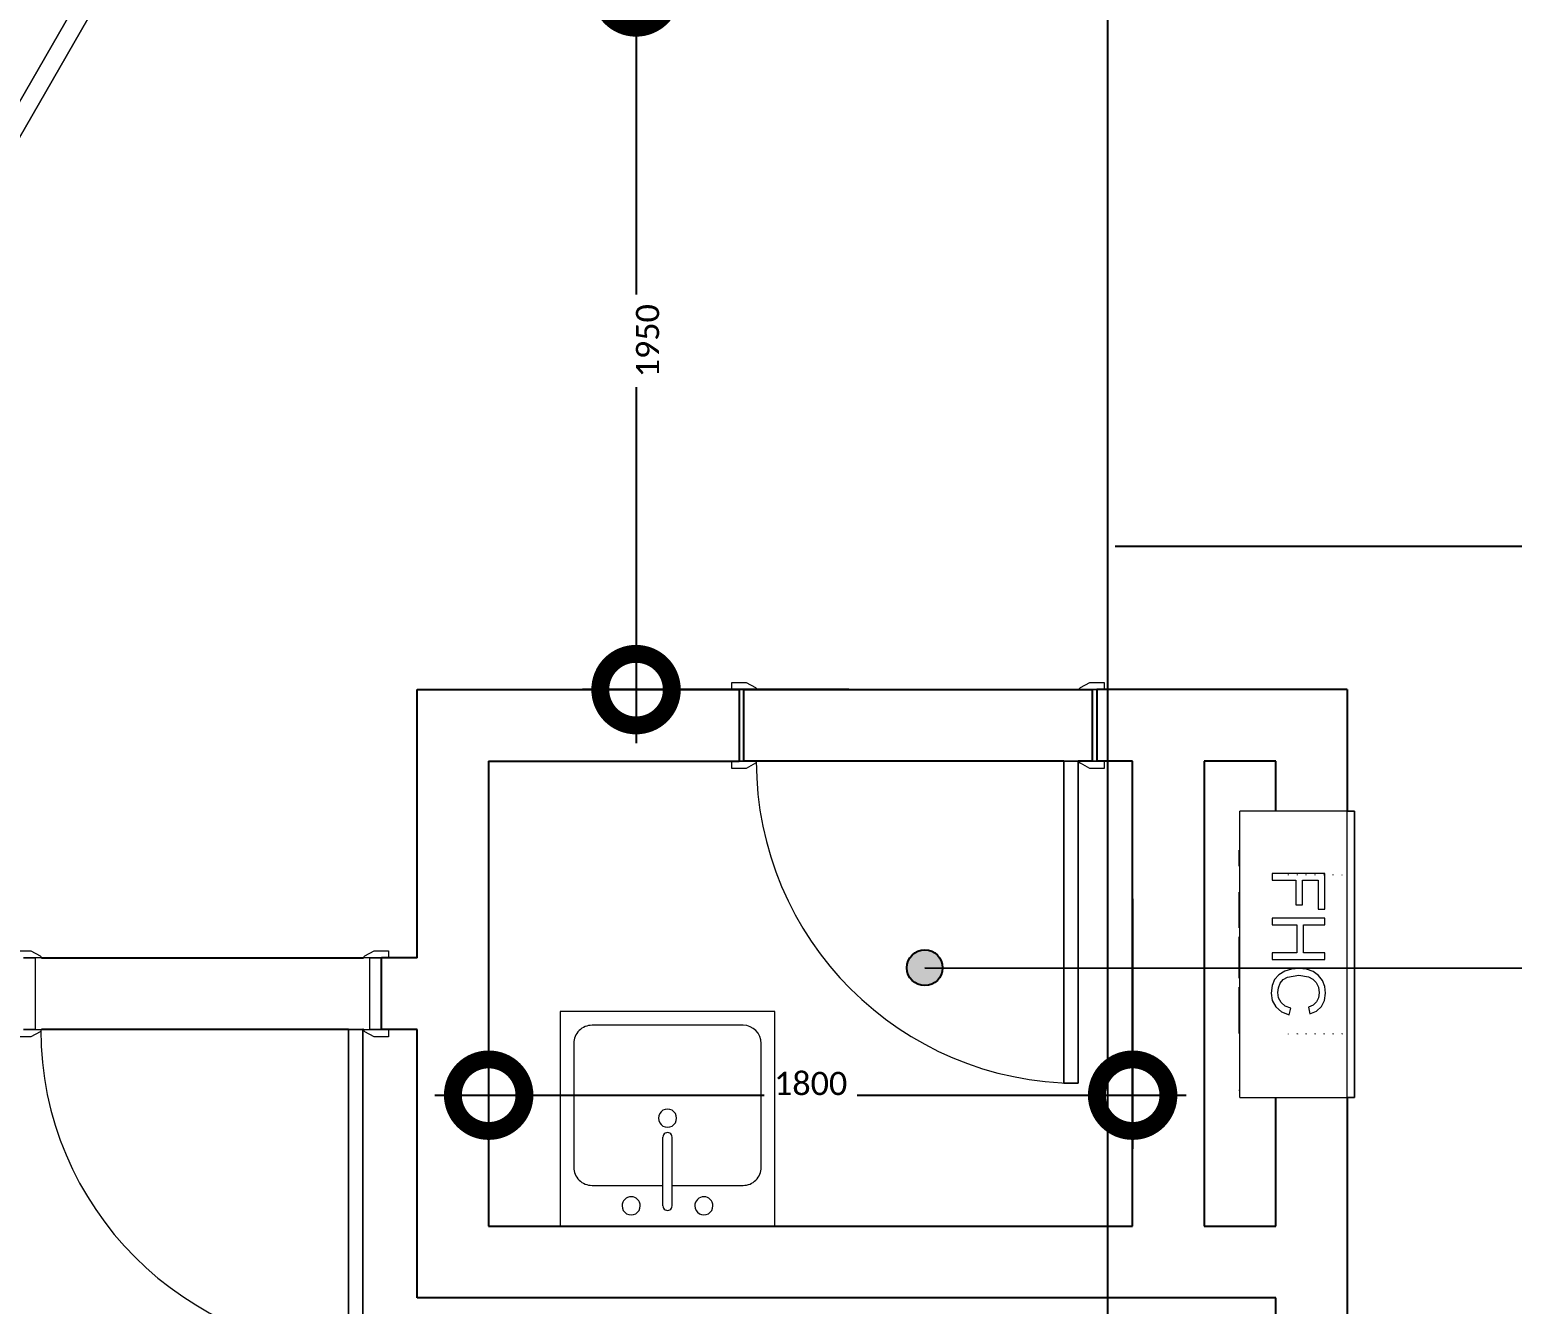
# Model space of a CAD drawing. Header units: metres. Extents: x 15.7 to 112.1, y 4.7 to 71.5.
# Drawn here: x 55.311 to 59.455, y 41.529 to 45.092 of the extents above; entities that cross this region are included whole.
import ezdxf

# ---------------------------------------------------------------- set-up
doc = ezdxf.new("R2010")
doc.units = ezdxf.units.M
doc.layers.get('0').update_dxf_attribs({"color": 3})
doc.layers.add('00', color=252, linetype='Continuous')
for name, color, linetype, lineweight in [('A-DIM', 7, 'Continuous', 5), ('A-DOOR', 5, 'Continuous', 5), ('A-FIXT', 1, 'Continuous', 9), ('M-EQPT', 1, 'Continuous', 9)]:
    doc.layers.add(name, color=color, linetype=linetype, lineweight=lineweight)
doc.styles.add('Calibri', font='calibri.ttf', dxfattribs={"height": 0.2126391096979332})
doc.dimstyles.new('ECG_Dimn-Detl-100', dxfattribs={"dimscale": 0.3048, "dimtxt": 0.25, "dimasz": 1.312335958005249, "dimexe": 0.4921259842519685, "dimexo": 0.0625, "dimgap": 0, "dimtad": 1, "dimdec": 0, "dimlfac": 1000, "dimzin": 0, "dimdsep": 46, "dimtxsty": 'Calibri', "dimblk1": 'DOTSMALL', "dimblk2": 'DOTSMALL', "dimsah": 1, "dimcen": 0.09, "dimdle": 0.4921259842519685, "dimazin": 0, "dimtfac": 1, "dimtdec": 4, "dimtix": 1, "dimtmove": 0, "dimatfit": 3, "dimfxl": 0.4921259842519685, "dimfxlon": 1, "dimtvp": 1, "dimtolj": 1, "dimtzin": 0, "dimarcsym": 2})

# ---------------------------------------------------------------- blocks, each defined once
blk = doc.blocks.new('ECG_Door_Single Leave-Cabient - 600x2100 _GCR_  mm-3090328-GROUND FLOOR PLAN')
at = {"layer": 'A-DOOR'}
for p, q in [((-0.3000000000000043, 0.12), (-0.2769999999998189, 0.12)), ((-0.2469999999998189, 0.1000000000000001), (-0.3000000000000037, 0.1000000000000001)), ((-0.2920000000003181, 0.1), (-0.2600000000003073, 0.1)), ((-0.2920000000003181, -0.100000000000962), (-0.2920000000003181, 0.1)), ((-0.2769999999998189, 0.12), (-0.2509999999998188, 0.106)), ((-0.2600000000003073, 0.1), (-0.2600000000003073, -0.100000000000962)), ((0.3000000000000007, 0.1000000000000001), (0.2470000000001632, 0.1000000000000001)), ((0.2510000000001633, 0.106), (0.2770000000001633, 0.12)), ((0.2599999999997083, 0.1), (0.2919999999997192, 0.1)), ((0.2599999999997083, -0.100000000000962), (0.2599999999997083, 0.1)), ((0.2770000000001633, 0.12), (0.3000000000000351, 0.12)), ((0.2919999999997192, 0.1), (0.2919999999997192, -0.100000000000962)), ((-0.8550000000000123, -0.0566987298117229), (-0.8800000000000121, -0.09999999999999754)), ((-0.2600000000003024, -0.09999999999999751), (-0.235000000000306, -0.05669872981077384)), ((-0.235000000000306, -0.05669872981077384), (0.2499742261190023, -0.3366987298107347)), ((0.2499742261190023, -0.3366987298107347), (-0.235000000000306, -0.05669872981077384)), ((-0.3169999999998186, -0.1200000000009629), (-0.3169999999998184, -0.100000000000965)), ((-0.2769999999998186, -0.1200000000009646), (-0.3169999999998186, -0.1200000000009629)), ((-0.3000000000000032, -0.1000000000009645), (-0.2600000000003071, -0.1000000000009633)), ((-0.2600000000003073, -0.100000000000962), (-0.2920000000003181, -0.100000000000962)), ((-0.2509999999998187, -0.1060000000009628), (-0.2769999999998186, -0.1200000000009646)), ((0.224974226119006, -0.3799999999999584), (-0.2600000000003024, -0.09999999999999751)), ((-0.2200000000005937, -0.1230940107674101), (0.2249742261190059, -0.3799999999999585)), ((0.2470000000001634, -0.1000000000009613), (0.3000000000000009, -0.100000000000961)), ((0.2770000000001637, -0.1200000000009611), (0.2510000000001634, -0.1060000000009612)), ((0.2919999999997192, -0.100000000000962), (0.2599999999997083, -0.100000000000962)), ((0.3170000000001635, -0.1200000000009608), (0.2770000000001637, -0.1200000000009611)), ((0.3170000000001635, -0.1000000000009609), (0.3170000000001635, -0.1200000000009608)), ((0.2499742261190023, -0.3366987298107347), (0.224974226119006, -0.3799999999999584)), ((0.2249742261190059, -0.3799999999999585), (0.2499742261190023, -0.3366987298107347))]:
    blk.add_line(p, q, dxfattribs=at)
for centre, radius, start, end in [((-0.2549999999998189, 0.099), 0.008062257748298534, 7.125016348902808, 60.25511870305766), ((0.2550000000001632, 0.099), 0.008062257748298537, 119.7448812969419, 172.8749836510976), ((-0.3000000000000076, -0.09999999999999083), 0.5949772584639148, 331.9263450633179, 3.81666561775622e-14), ((0.2550000000001634, -0.09900000000096118), 0.008062257748298557, 187.1250163489028, 240.2551187030575)]:
    blk.add_arc(centre, radius, start, end, dxfattribs=at)
blk = doc.blocks.new('ECG_ Door-Single Leaf-Gnrc - 1000x2200 mm-2105028-GROUND FLOOR PLAN')
at = {"layer": 'A-DOOR'}
for p, q in [((-0.5200000000000016, 0.12), (-0.4800000000000015, 0.12)), ((-0.5200000000000016, 0.1000000000000001), (-0.5200000000000016, 0.12)), ((-0.4500000000000016, 0.1000000000000001), (-0.4999999999999858, 0.1000000000000001)), ((-0.5000000000003211, 0.1), (-0.4680000000003104, 0.1)), ((-0.4800000000000015, 0.12), (-0.4540000000000016, 0.106)), ((-0.4680000000003104, 0.1), (-0.4680000000003104, -0.1000000000009699)), ((0.5000000000000031, 0.1000000000000001), (0.449999999999991, 0.1000000000000001)), ((0.4539999999999911, 0.106), (0.4799999999999908, 0.12)), ((0.4679999999996772, 0.1), (0.4999999999996882, 0.1)), ((0.4679999999996772, -0.1000000000009699), (0.4679999999996772, 0.1)), ((0.4799999999999908, 0.12), (0.5199999999999909, 0.12)), ((0.5199999999999909, 0.12), (0.5199999999999909, 0.1000000000000001)), ((-0.5200000000000015, -0.1200000000009713), (-0.5200000000000017, -0.1000000000009748)), ((-0.4800000000000013, -0.1200000000009744), (-0.5200000000000015, -0.1200000000009713)), ((-0.499999999999986, -0.1000000000009738), (-0.4500000000000015, -0.1000000000009713)), ((-0.4680000000003104, -0.1000000000009699), (-0.5000000000003211, -0.1000000000009699)), ((-0.4540000000000017, -0.1060000000009713), (-0.4800000000000013, -0.1200000000009744)), ((0.407999999999996, -0.1000000000009684), (0.447999999999996, -0.1000000000009684)), ((0.407999999999996, -1.000000000000968), (0.407999999999996, -0.1000000000009684)), ((0.4079999999999928, -0.1000000000009683), (0.4079999999999928, -1.000000000000968)), ((0.4479999999999928, -0.1000000000009683), (0.4079999999999928, -0.1000000000009683)), ((0.447999999999996, -0.1000000000009682), (0.447999999999996, -1.000000000000968)), ((0.4479999999999928, -1.000000000000968), (0.4479999999999928, -0.1000000000009682)), ((0.4499999999999915, -0.1000000000009685), (0.5000000000000037, -0.1000000000009682)), ((0.4799999999999915, -0.1200000000009682), (0.4539999999999915, -0.1060000000009683)), ((0.4999999999996882, -0.1000000000009699), (0.4679999999996772, -0.1000000000009699)), ((0.5199999999999916, -0.1200000000009679), (0.4799999999999915, -0.1200000000009682)), ((0.5199999999999915, -0.100000000000968), (0.5199999999999916, -0.1200000000009679)), ((0.447999999999996, -1.000000000000968), (0.407999999999996, -1.000000000000968)), ((0.4079999999999928, -1.000000000000968), (0.4479999999999928, -1.000000000000968))]:
    blk.add_line(p, q, dxfattribs=at)
for centre, radius, start, end in [((-0.4580000000000015, 0.099), 0.008062257748298529, 7.125016348902825, 60.25511870305812), ((0.4579999999999909, 0.099), 0.008062257748298515, 119.7448812969415, 172.8749836510976), ((-0.4580000000000015, -0.09900000000097124), 0.008062257748298515, 299.7448812969407, 352.8749836510972), ((0.4479999999999913, -0.1000000000009636), 0.9000000000000054, 180.0000000000001, 269.9999999999997), ((0.4579999999999915, -0.0990000000009683), 0.008062257748298577, 187.1250163489029, 240.2551187030579)]:
    blk.add_arc(centre, radius, start, end, dxfattribs=at)
blk = doc.blocks.new('ECG_Hose Reel Cabinet-New - ECG_Hose Reel Cabinet-New-V55-GROUND FLOOR PLAN')
at = {"layer": 'M-EQPT'}
for p, q in [((-0.309999999999998, 0.02000000000000033), (0.4900000000000031, 0.02000000000000033)), ((-0.309999999999998, 0), (-0.309999999999998, 0.02000000000000033)), ((-0.3099999999999981, 0.02000000000000033), (-0.3099999999999962, -0.3)), ((0.4900000000000031, 0.02000000000000033), (-0.309999999999998, 0.02000000000000033)), ((0.4900000000000031, 0), (-0.309999999999998, 0)), ((0.4900000000000031, 0.02000000000000033), (0.4900000000000031, 0)), ((0.4900000000000006, -0.3), (0.4900000000000031, 0.02000000000000033)), ((-0.1324998666773689, -0.03953894909284299), (-0.1329989336746581, -0.03950896908837351)), ((-0.1327694214679136, -0.01457265060839545), (-0.1322698871966173, -0.01455186166316857)), ((-0.1327694214679136, -0.03957265060839843), (-0.1322698871966173, -0.03955186166317155)), ((-0.1318224236787786, -0.01454894775958542), (-0.1312899787992276, -0.01454894775958542)), ((-0.1318224236787786, -0.03954894775957973), (-0.1312899787992276, -0.03954894775957973)), ((-0.1318224236787786, -0.03954894775957973), (-0.1312899787992276, -0.03954894775957973)), ((0.3118224236786943, -0.01454894775958542), (0.3112899787991347, -0.01454894775958542)), ((0.3118224236786943, -0.03954894775957973), (0.3112899787991347, -0.03954894775957973)), ((0.3118224236786943, -0.03954894775957973), (0.3112899787991347, -0.03954894775957973)), ((0.3127694214678293, -0.0395252449107697), (0.3122698871965331, -0.03954603385599657)), ((0.3124998666772933, -0.01455894642632215), (0.3129989336745739, -0.0145889264308003)), ((0.3124998666772933, -0.03955894642632513), (0.3129989336745739, -0.03958892643080329)), ((-0.03669812727797142, -0.06274612864668341), (-0.1359288965087418, -0.06274612864668341)), ((-0.1359288965087418, -0.06274612864668341), (-0.1359288965087418, -0.2104384363389912)), ((-0.1324998666773689, -0.06453894909284598), (-0.1329989336746581, -0.06450896908836783)), ((-0.1327694214679136, -0.06457265060839275), (-0.1322698871966173, -0.06455186166316587)), ((-0.1318224236787786, -0.06454894775958271), (-0.1312899787992276, -0.06454894775958271)), ((-0.1318224236787786, -0.06454894775958271), (-0.1312899787992276, -0.06454894775958271)), ((-0.1174673580472023, -0.1250538209543759), (-0.1174673580472023, -0.08120766710822261)), ((-0.1174673580472023, -0.08120766710822261), (-0.03669812727797142, -0.08120766710822261)), ((-0.03669812727797142, -0.08120766710822261), (-0.03669812727797142, -0.06274612864668341)), ((0.007148026568182465, -0.06274612864668433), (-0.01131351189335711, -0.06274612864668433)), ((-0.01131351189335711, -0.06274612864668433), (-0.01131351189335711, -0.2104384363389921)), ((0.007148026568182465, -0.1227461286466845), (0.007148026568182465, -0.06274612864668433)), ((0.1040711034912594, -0.06274612864668504), (0.08560956502972047, -0.06274612864668504)), ((0.08560956502972047, -0.06274612864668504), (0.08560956502972047, -0.1227461286466845)), ((0.1040711034912594, -0.2104384363389929), (0.1040711034912594, -0.06274612864668504)), ((0.1487871491643362, -0.0802746743197624), (0.13819970926049, -0.09534228249283927)), ((0.163061488106644, -0.06932665749283944), (0.1487871491643362, -0.0802746743197624)), ((0.1799905746451056, -0.06266049162745498), (0.163061488106644, -0.06932665749283944)), ((0.1689388919527977, -0.08679660941591644), (0.1819647332989516, -0.08087413345437804)), ((0.1985422573374133, -0.06043843633899357), (0.1799905746451056, -0.06266049162745498)), ((0.1819647332989516, -0.08087413345437804), (0.1978211034912593, -0.078899974800532)), ((0.1978211034912593, -0.078899974800532), (0.2115771131066439, -0.08068032335822442)), ((0.2187841443566441, -0.06331403730053217), (0.1985422573374133, -0.06043843633899357)), ((0.2115771131066439, -0.08068032335822442), (0.2227730265681824, -0.08602136903130142)), ((0.2355194207989517, -0.0719408401851477), (0.2187841443566441, -0.06331403730053217)), ((0.2482252501258747, -0.08578699403130163), (0.2355194207989517, -0.0719408401851477)), ((0.3118224236786943, -0.06454894775958271), (0.3112899787991347, -0.06454894775958271)), ((0.3118224236786943, -0.06454894775958271), (0.3112899787991347, -0.06454894775958271)), ((0.3127694214678293, -0.06452524491077267), (0.3122698871965331, -0.06454603385599955)), ((0.3124998666772933, -0.06455894642631946), (0.3129989336745739, -0.06458892643080626)), ((-0.1324998666773689, -0.0895389490928403), (-0.1329989336746581, -0.0895089690883708)), ((-0.1324998666773689, -0.1145389490928433), (-0.1329989336746581, -0.1145089690883651)), ((-0.1327694214679136, -0.08957265060839573), (-0.1322698871966173, -0.08955186166316885)), ((-0.1327694214679136, -0.11457265060839), (-0.1322698871966173, -0.1145518616631718)), ((-0.1318224236787786, -0.08954894775958569), (-0.1312899787992276, -0.08954894775958569)), ((-0.1318224236787786, -0.08954894775958569), (-0.1312899787992276, -0.08954894775958569)), ((-0.1318224236787786, -0.11454894775958), (-0.1312899787992276, -0.11454894775958)), ((-0.1318224236787786, -0.11454894775958), (-0.1312899787992276, -0.11454894775958)), ((0.08560956502972047, -0.1227461286466845), (0.007148026568182462, -0.1227461286466845)), ((0.1316417164720282, -0.1139390373005315), (0.1294557188758743, -0.1354744940313008)), ((0.13819970926049, -0.09534228249283927), (0.1316417164720282, -0.1139390373005315)), ((0.1479172573374127, -0.1354384363389932), (0.1526227861835668, -0.1079985324928394)), ((0.1526227861835668, -0.1079985324928394), (0.1590545770489515, -0.09604540749283945)), ((0.1590545770489515, -0.09604540749283945), (0.1689388919527977, -0.08679660941591644)), ((0.2227730265681824, -0.08602136903130142), (0.2315170169527977, -0.09525664547360918)), ((0.2315170169527977, -0.09525664547360918), (0.237917257337413, -0.1087196863389939)), ((0.237917257337413, -0.1087196863389939), (0.2563787957989515, -0.1043206478774555)), ((0.2563787957989515, -0.1043206478774555), (0.2482252501258747, -0.08578699403130163)), ((0.3118224236786943, -0.08954894775958569), (0.3112899787991347, -0.08954894775958569)), ((0.3118224236786943, -0.11454894775958), (0.3112899787991347, -0.11454894775958)), ((0.3118224236786943, -0.08954894775958569), (0.3116437688650615, -0.08954894775958569)), ((0.3118224236786943, -0.11454894775958), (0.3116437688650615, -0.11454894775958)), ((0.3127694214678293, -0.089525244910767), (0.3122698871965331, -0.08954603385599387)), ((0.3127694214678293, -0.11452524491077), (0.3122698871965331, -0.1145460338559968)), ((0.3124998666772933, -0.08955894642632244), (0.3129989336745739, -0.08958892643080058)), ((0.3124998666772933, -0.1145589464263254), (0.3129989336745739, -0.1145889264308036)), ((-0.1324998666773689, -0.1395389490928463), (-0.1329989336746581, -0.1395089690883681)), ((-0.1324998666773689, -0.1645389490928406), (-0.1329989336746581, -0.1645089690883711)), ((-0.1327694214679136, -0.139572650608393), (-0.1322698871966173, -0.1395518616631662)), ((-0.1318224236787786, -0.139548947759583), (-0.1312899787992276, -0.139548947759583)), ((-0.1318224236787786, -0.139548947759583), (-0.1312899787992276, -0.139548947759583)), ((-0.1318224236787786, -0.1645489477595773), (-0.1312899787992276, -0.1645489477595773)), ((-0.04823658881643342, -0.1250538209543759), (-0.1174673580472023, -0.1250538209543759)), ((-0.1174673580472028, -0.2104384363389913), (-0.1174673580472028, -0.1435153594159148)), ((-0.1174673580472028, -0.1435153594159148), (-0.04823658881643342, -0.1435153594159148)), ((-0.04823658881643342, -0.1435153594159148), (-0.04823658881643342, -0.1250538209543759)), ((0.007148026568181889, -0.2104384363389922), (0.007148026568181889, -0.1412076671082235)), ((0.007148026568181889, -0.1412076671082235), (0.08560956502971984, -0.1412076671082235)), ((0.08560956502971984, -0.1412076671082235), (0.08560956502971984, -0.2104384363389929)), ((0.1294557188758743, -0.1354744940313008), (0.1313893126258741, -0.1558921623005315)), ((0.1313893126258741, -0.1558921623005315), (0.137190093875874, -0.1749576671082239)), ((0.153488170798951, -0.1672413209543779), (0.1479172573374127, -0.1354384363389932)), ((0.2402249496451049, -0.1579384363389939), (0.2342528943566432, -0.1737497344159169)), ((0.2586864881066433, -0.1626980517236094), (0.2402249496451049, -0.1579384363389939)), ((0.2501678582989509, -0.1842109723966863), (0.2586864881066433, -0.1626980517236094)), ((0.3118224236786943, -0.139548947759583), (0.3112899787991347, -0.139548947759583)), ((0.3118224236786943, -0.139548947759583), (0.3116437688650615, -0.139548947759583)), ((0.3118224236786943, -0.164548947759586), (0.3116437688650615, -0.164548947759586)), ((0.3127694214678293, -0.1395252449107816), (0.3122698871965331, -0.1395460338559998)), ((0.3127694214678293, -0.1645252449107759), (0.3122698871965331, -0.1645460338559941)), ((0.3124998666772933, -0.1395589464263197), (0.3129989336745739, -0.1395889264308065)), ((0.137190093875874, -0.1749576671082239), (0.1466912957989508, -0.1911746142236086)), ((0.1466912957989508, -0.1911746142236086), (0.1597261515681815, -0.2030466094159164)), ((0.1606095650297201, -0.1791178233582241), (0.153488170798951, -0.1672413209543779)), ((0.1597261515681815, -0.2030466094159164), (0.1767318607027968, -0.2103212488389934)), ((0.1708319207989508, -0.1875598305697626), (0.1606095650297201, -0.1791178233582241)), ((0.1830870289720277, -0.1926034002813012), (0.1708319207989508, -0.1875598305697626)), ((0.1963066804143354, -0.1942845901851474), (0.1830870289720277, -0.1926034002813012)), ((0.2117168366643354, -0.1919949267236091), (0.1963066804143354, -0.1942845901851474)), ((0.2245578823374124, -0.1851259363389938), (0.2117168366643354, -0.1919949267236091)), ((0.2192393727220276, -0.2095415012428399), (0.2367994688758739, -0.1999276190313016)), ((0.2342528943566432, -0.1737497344159169), (0.2245578823374124, -0.1851259363389938)), ((0.2367994688758739, -0.1999276190313016), (0.2501678582989509, -0.1842109723966863)), ((-0.1359288965087418, -0.2104384363389912), (-0.1174673580472028, -0.2104384363389913)), ((-0.01131351189335711, -0.2104384363389921), (0.007148026568181889, -0.2104384363389922)), ((0.08560956502971984, -0.2104384363389929), (0.1040711034912594, -0.2104384363389929)), ((0.1767318607027968, -0.2103212488389934), (0.1981456227220276, -0.2127461286466859)), ((0.1981456227220276, -0.2127461286466859), (0.2192393727220276, -0.2095415012428399)), ((0.4900000000000006, -0.3), (-0.3099999999999962, -0.3)), ((-0.2015702980462229, -0.2999999999999405), (-0.2015702980462229, -0.3019999999999313)), ((-0.1980458988007717, -0.302), (-0.2015702980461796, -0.302)), ((-0.1902469672159737, -0.302), (-0.1980458988007717, -0.302)), ((-0.1980458988007722, -0.302), (-0.1925451295437509, -0.302)), ((-0.1915702980461793, -0.302), (-0.1915702980461793, -0.3)), ((-0.190246967215973, -0.302), (-0.1915702980461793, -0.302)), ((-0.1678936288763851, -0.302), (-0.1902469672159734, -0.302)), ((-0.1665702980461793, -0.302), (-0.1678936288763856, -0.302)), ((-0.1600946972915868, -0.302), (-0.1678936288763853, -0.302)), ((-0.1665702980461793, -0.3), (-0.1665702980461793, -0.302)), ((-0.165595466548608, -0.302), (-0.1600946972915863, -0.302)), ((-0.156570298046179, -0.302), (-0.1600946972915861, -0.302)), ((-0.1565702980462244, -0.3019999999999313), (-0.1565702980462244, -0.2999999999999405)), ((-0.0838461538461517, -0.2999999999999998), (-0.0838461538461517, -0.3019999999999998)), ((0.01538461538461773, -0.3019999999999999), (-0.0838461538461517, -0.3019999999999998)), ((0.01538461538461773, -0.2999999999999999), (0.01538461538461773, -0.3019999999999999)), ((0.04076923076923296, -0.3), (0.04076923076923296, -0.302)), ((0.05923076923077162, -0.302), (0.04076923076923296, -0.302)), ((0.05923076923077162, -0.3), (0.05923076923077162, -0.302)), ((0.13769230769231, -0.3020000000000001), (0.05923076923077162, -0.302)), ((0.13769230769231, -0.3000000000000001), (0.13769230769231, -0.3020000000000001)), ((0.1561538461538486, -0.3020000000000002), (0.13769230769231, -0.3020000000000001)), ((0.1561538461538486, -0.3000000000000002), (0.1561538461538486, -0.3020000000000002)), ((0.1815384615384638, -0.3000000000000002), (0.1815384615384638, -0.3020000000000002)), ((0.1837244591346177, -0.3020000000000002), (0.1815384615384638, -0.3020000000000002)), ((0.1834720552884639, -0.3000000000000002), (0.1834720552884639, -0.3020000000000002)), ((0.1837244591346177, -0.3000000000000002), (0.1837244591346177, -0.3020000000000002)), ((0.1902824519230793, -0.3020000000000002), (0.1837244591346177, -0.3020000000000002)), ((0.1902824519230793, -0.3000000000000002), (0.1902824519230793, -0.3020000000000002)), ((0.2008698918269255, -0.3020000000000002), (0.1902824519230793, -0.3020000000000002)), ((0.2008698918269255, -0.3000000000000002), (0.2008698918269255, -0.3020000000000002)), ((0.2151442307692332, -0.3020000000000003), (0.2008698918269255, -0.3020000000000002)), ((0.2151442307692332, -0.3000000000000003), (0.2151442307692332, -0.3020000000000003)), ((0.2320733173076947, -0.3020000000000003), (0.2151442307692332, -0.3020000000000003)), ((0.2320733173076947, -0.3000000000000003), (0.2320733173076947, -0.3020000000000003)), ((0.2506250000000024, -0.3020000000000003), (0.2320733173076947, -0.3020000000000003)), ((0.2506250000000024, -0.3000000000000003), (0.2506250000000024, -0.3020000000000003)), ((0.2708668870192332, -0.3020000000000003), (0.2506250000000024, -0.3020000000000003)), ((0.2708668870192332, -0.3000000000000003), (0.2708668870192332, -0.3020000000000003)), ((0.2876021634615409, -0.3020000000000003), (0.2708668870192332, -0.3020000000000003)), ((0.2876021634615409, -0.3000000000000004), (0.2876021634615409, -0.3020000000000003)), ((0.3003079927884639, -0.3020000000000004), (0.2876021634615409, -0.3020000000000003)), ((0.3003079927884639, -0.3000000000000004), (0.3003079927884639, -0.3020000000000004)), ((0.3084615384615408, -0.3020000000000004), (0.3003079927884639, -0.3020000000000004)), ((0.3084615384615408, -0.3000000000000004), (0.3084615384615408, -0.3020000000000004)), ((0.3107692307692331, -0.3020000000000004), (0.3084615384615366, -0.3020000000000004)), ((0.3107692307692331, -0.3000000000000004), (0.3107692307692331, -0.3020000000000004))]:
    blk.add_line(p, q, dxfattribs=at)
at = {"layer": 'M-EQPT', "flags": 128}
for points in [[(-0.1315790374051568, -0.01454894775958542), (-0.1319482490723154, -0.01454894775958542), (-0.1320000000000393, -0.01454894775958542)], [(-0.1315790374051568, -0.03954894775957973), (-0.1319482490723154, -0.03954894775957973), (-0.1320000000000393, -0.03954894775957973)], [(-0.1315790374051568, -0.03954894775957973), (-0.1319482490723154, -0.03954894775957973), (-0.1320000000000393, -0.03954894775957973)], [(0.3115790374050812, -0.01454894775958542), (0.3119482490722312, -0.01454894775958542), (0.3119999999999551, -0.01454894775958542)], [(0.3115790374050812, -0.03954894775957973), (0.3119482490722312, -0.03954894775957973), (0.3119999999999551, -0.03954894775957973)], [(0.3115790374050812, -0.03954894775957973), (0.3119482490722312, -0.03954894775957973), (0.3119999999999551, -0.03954894775957973)], [(-0.1315790374051568, -0.06454894775958271), (-0.1319482490723154, -0.06454894775958271), (-0.1320000000000393, -0.06454894775958271)], [(-0.1315790374051568, -0.06454894775958271), (-0.1319482490723154, -0.06454894775958271), (-0.1320000000000393, -0.06454894775958271)], [(0.3115790374050812, -0.06454894775958271), (0.3119482490722312, -0.06454894775958271), (0.3119999999999551, -0.06454894775958271)], [(0.3115790374050812, -0.06454894775958271), (0.3119482490722312, -0.06454894775958271), (0.3119999999999551, -0.06454894775958271)], [(-0.1315790374051568, -0.08954894775958569), (-0.1319482490723154, -0.08954894775958569), (-0.1320000000000393, -0.08954894775958569)], [(-0.1315790374051568, -0.08954894775958569), (-0.1319482490723154, -0.08954894775958569), (-0.1320000000000393, -0.08954894775958569)], [(-0.1315790374051568, -0.11454894775958), (-0.1319482490723154, -0.11454894775958), (-0.1320000000000393, -0.11454894775958)], [(-0.1315790374051568, -0.11454894775958), (-0.1319482490723154, -0.11454894775958), (-0.1320000000000393, -0.11454894775958)], [(0.3115790374050812, -0.08954894775958569), (0.3119482490722312, -0.08954894775958569), (0.3119999999999551, -0.08954894775958569)], [(0.3115790374050812, -0.08954894775958569), (0.3119482490722312, -0.08954894775958569), (0.3119999999999551, -0.08954894775958569)], [(0.3115790374050812, -0.11454894775958), (0.3119482490722312, -0.11454894775958), (0.3119999999999551, -0.11454894775958)], [(0.3115790374050812, -0.11454894775958), (0.3119482490722312, -0.11454894775958), (0.3119999999999551, -0.11454894775958)], [(-0.1315790374051568, -0.139548947759583), (-0.1319482490723154, -0.139548947759583), (-0.1320000000000393, -0.139548947759583)], [(-0.1315790374051568, -0.139548947759583), (-0.1319482490723154, -0.139548947759583), (-0.1320000000000393, -0.139548947759583)], [(-0.1315790374051568, -0.1645489477595773), (-0.1319482490723154, -0.1645489477595773), (-0.1320000000000393, -0.1645489477595773)], [(0.3115790374050812, -0.139548947759583), (0.3119482490722312, -0.139548947759583), (0.3119999999999551, -0.139548947759583)], [(0.3115790374050812, -0.139548947759583), (0.3119482490722312, -0.139548947759583), (0.3119999999999551, -0.139548947759583)], [(0.3115790374050812, -0.164548947759586), (0.3119482490722312, -0.164548947759586), (0.3119999999999551, -0.164548947759586)], [(0.3120300042567239, -0.1420378130395452), (0.3119622675627348, -0.1420378130395452), (0.3119590621753774, -0.1420378130395452)]]:
    blk.add_lwpolyline(points, dxfattribs=at)
at = {"layer": 'M-EQPT'}
for centre, radius, start, end in [((0.4700000000000087, -0.2999999999999997), 0.002499999999999947, 180, 0), ((0.4700000000000039, -0.2999999999999997), 0.002499999999999971, 225.0000000000001, 315.0000000000001)]:
    blk.add_arc(centre, radius, start, end, dxfattribs=at)
blk = doc.blocks.new('ECG_ Door-Single Leaf-Gnrc - 1000x2200 mm-3166970-GROUND FLOOR PLAN')
at = {"layer": 'A-DOOR'}
for p, q in [((-0.5200000000000016, 0.12), (-0.4800000000000015, 0.12)), ((-0.5200000000000016, 0.1000000000000001), (-0.5200000000000016, 0.12)), ((-0.4873000000000476, 0.1000000000000001), (-0.5000000000000028, 0.1000000000000001)), ((-0.5000000000003211, 0.1), (-0.487300000000045, 0.1)), ((-0.4800000000000015, 0.12), (-0.4540000000000016, 0.106)), ((0.4539999999999911, 0.106), (0.4799999999999908, 0.12)), ((0.4799999999999908, 0.12), (0.5199999999999909, 0.12)), ((0.4999999999999776, 0.1000000000000001), (0.4872999999999562, 0.1000000000000001)), ((0.4872999999999541, 0.1), (0.4999999999996882, 0.1)), ((0.5199999999999909, 0.12), (0.5199999999999909, 0.1000000000000001)), ((-0.5200000000000015, -0.1200000000009713), (-0.5200000000000017, -0.1000000000009748)), ((-0.4800000000000013, -0.1200000000009744), (-0.5200000000000015, -0.1200000000009713)), ((-0.5000000000000029, -0.1000000000009738), (-0.4873000000000476, -0.1000000000009732)), ((-0.487300000000045, -0.1000000000009699), (-0.5000000000003211, -0.1000000000009699)), ((-0.4540000000000017, -0.1060000000009713), (-0.4800000000000013, -0.1200000000009744)), ((0.407999999999996, -0.1000000000009684), (0.447999999999996, -0.1000000000009684)), ((0.407999999999996, -1.000000000000968), (0.407999999999996, -0.1000000000009684)), ((0.4079999999999928, -0.1000000000009683), (0.4079999999999928, -1.000000000000968)), ((0.4479999999999928, -0.1000000000009683), (0.4079999999999928, -0.1000000000009683)), ((0.447999999999996, -0.1000000000009682), (0.447999999999996, -1.000000000000968)), ((0.4479999999999928, -1.000000000000968), (0.4479999999999928, -0.1000000000009682)), ((0.4799999999999915, -0.1200000000009682), (0.4539999999999915, -0.1060000000009683)), ((0.5199999999999916, -0.1200000000009679), (0.4799999999999915, -0.1200000000009682)), ((0.4872999999999568, -0.1000000000009682), (0.4999999999999782, -0.1000000000009682)), ((0.4999999999996882, -0.1000000000009699), (0.4872999999999541, -0.1000000000009699)), ((0.5199999999999915, -0.100000000000968), (0.5199999999999916, -0.1200000000009679)), ((0.447999999999996, -1.000000000000968), (0.407999999999996, -1.000000000000968)), ((0.4079999999999928, -1.000000000000968), (0.4479999999999928, -1.000000000000968))]:
    blk.add_line(p, q, dxfattribs=at)
for centre, radius, start, end in [((-0.4580000000000015, 0.099), 0.008062257748298529, 7.125016348902825, 60.25511870305812), ((0.4579999999999909, 0.099), 0.008062257748298515, 119.7448812969415, 172.8749836510976), ((-0.4580000000000015, -0.09900000000097124), 0.008062257748298515, 299.7448812969407, 352.8749836510972), ((0.4479999999999913, -0.1000000000009636), 0.9000000000000054, 180.0000000000001, 269.9999999999997), ((0.4579999999999915, -0.0990000000009683), 0.008062257748298577, 187.1250163489029, 240.2551187030579)]:
    blk.add_arc(centre, radius, start, end, dxfattribs=at)
blk = doc.blocks.new('ECG_Sink _Kitchen_03 - 18_ x 18_-3213789-GROUND FLOOR PLAN')
at = {"layer": 'A-FIXT'}
for p, q in [((-0.2843107594349355, 0.3023454011136382), (-0.2843107594349355, -0.2976545988863615)), ((0.3156892405650643, -0.2976545988863616), (0.3156892405650643, 0.3023454011136382)), ((0.002989240565073089, 0.2451954011136377), (0.002989240565073089, 0.05314540111363695)), ((0.02838924056505012, 0.2451954011136376), (0.02838924056505012, 0.05314540111363695)), ((0.002989240565073089, 0.1880454011136342), (-0.195410759434939, 0.1880454011136342)), ((0.2267892405650675, 0.1880454011136381), (0.02838924056505011, 0.1880454011136381)), ((-0.2462107594349331, 0.1372454011136397), (-0.2462107594349331, -0.2087545988863617)), ((0.2775892405650754, -0.2087545988863603), (0.2775892405650754, 0.13724540111363)), ((-0.1954107594349344, -0.2595545988863605), (0.2267892405650751, -0.2595545988863605)), ((-0.2843107594349355, -0.2976545988863616), (0.3156892405650643, -0.2976545988863616))]:
    blk.add_line(p, q, dxfattribs=at)
for centre, radius, start, end in [((-0.0859107594349391, 0.245195401113636), 0.02540000000000179, 359.9999999999996, 179.9999999999999), ((0.01568924056506161, 0.2451954011136376), 0.0127, 359.9999999999996, 179.9999999999997), ((0.1172892405650639, 0.2451954011136358), 0.02540000000000162, 359.9999999999996, 179.9999999999998), ((-0.0859107594349391, 0.2451954011136362), 0.02540000000000179, 180.0000000000001, 0), ((0.1172892405650639, 0.245195401113636), 0.02540000000000161, 180.0000000000001, 359.9999999999996), ((-0.1954107594349388, 0.1372454011136398), 0.05079999999999428, 89.99999999999994, 180.0000000000001), ((0.2267892405650673, 0.13724540111363), 0.0508000000000083, 359.9999999999996, 90.00000000000006), ((0.01568924056506418, 0.05314540111363694), 0.01269999999999997, 180, 1.017777498068325e-13), ((0.01568924056506425, 0), 0.02539999999999977, 359.9999999999996, 179.9999999999997), ((0.01568924056506425, 0), 0.02539999999999977, 180.0000000000001, 3.053332494204976e-13), ((-0.1954107594349344, -0.2087545988863617), 0.05079999999999972, 180, 269.9999999999996), ((0.2267892405650752, -0.2087545988863602), 0.05079999999999815, 269.9999999999996, 4.452776554048924e-14)]:
    blk.add_arc(centre, radius, start, end, dxfattribs=at)
blk = doc.blocks.new('_DotSmall')
at = {"color": 0, "linetype": 'ByBlock', "const_width": 0.5}
blk.add_lwpolyline([(-0.0625, 0, 1), (0.0625, 0, 1)], format="xyb", close=True, dxfattribs=at)

msp = doc.modelspace()

# ---------------------------------------------------------------- hatches: boundary and pattern name
at = {"layer": '00'}
h = msp.add_hatch(color=256, dxfattribs=at)
edge = h.paths.add_edge_path(flags=0)
edge.add_arc((57.8129058631639, 42.46999748017769), 0.05000000000000212, 0, 360)

# ---------------------------------------------------------------- linework, layer by layer
for points in [[(58.32481983898145, 44.17042332904384), (58.32481983898145, 47.33795658438788), (58.35800156107791, 47.33850700716858)], [(58.32481983898142, 41.20045697600065), (58.32481983898145, 44.17042332904384)], [(60.81132663440388, 43.64732717912513), (58.34501383560175, 43.64732717912516)]]:
    msp.add_lwpolyline(points)
for p, q in [((56.39393060839773, 42.49732717912514), (56.39393060839773, 43.24732717912514)), ((56.39393060839773, 43.24732717912514), (57.29393060839774, 43.24732717912514)), ((57.29393060839774, 43.24732717912514), (57.29393060839774, 43.04732717912514)), ((57.30663060839773, 43.24732717912514), (58.28123060839773, 43.24732717912513)), ((57.30663060839773, 43.24732717912514), (57.30663060839773, 43.04732717912514)), ((58.28123060839773, 43.24732717912513), (58.28123060839773, 43.04732717912513)), ((58.99393060839772, 43.24732717912513), (58.29393060839774, 43.24732717912513)), ((58.29393060839774, 43.24732717912513), (58.29393060839774, 43.04732717912513)), ((58.99393060839772, 43.24732717912513), (58.99393060839772, 42.90732717912513)), ((56.59393060839773, 43.04732717912514), (56.59393060839773, 41.74732717912514)), ((56.59393060839773, 43.04732717912514), (57.29393060839774, 43.04732717912514)), ((58.20193060839775, 43.04732717912513), (57.30663060839773, 43.04732717912514)), ((58.28123060839773, 43.04732717912513), (58.24193060839774, 43.04732717912513)), ((58.39393060839773, 43.04732717912513), (58.29393060839774, 43.04732717912513)), ((58.39393060839773, 41.74732717912513), (58.39393060839773, 43.04732717912513)), ((58.79393060839772, 43.04732717912513), (58.59393060839773, 43.04732717912513)), ((58.59393060839773, 43.04732717912513), (58.59393060839773, 41.74732717912513)), ((58.79393060839772, 42.90732717912513), (58.79393060839772, 43.04732717912513)), ((55.34393060839776, 42.49732717912515), (56.24393060839775, 42.49732717912514)), ((55.34393060839776, 42.49732717912515), (56.24393060839775, 42.49732717912515)), ((56.39393060839773, 42.49732717912514), (56.29393060839776, 42.49732717912514)), ((56.29393060839776, 42.29732717912514), (56.29393060839776, 42.49732717912514)), ((57.8129058631639, 42.46999748017769), (59.80412209841453, 42.46833032347776)), ((56.20193060839776, 42.29732717912514), (55.34393060839776, 42.29732717912515)), ((56.20193060839776, 42.29732717912514), (55.34393060839776, 42.29732717912514)), ((56.24393060839775, 42.29732717912514), (56.24193060839776, 42.29732717912514)), ((56.24393060839775, 42.29732717912514), (56.24193060839776, 42.29732717912514)), ((56.39393060839773, 42.29732717912514), (56.29393060839776, 42.29732717912514)), ((56.39393060839774, 41.54732717912514), (56.39393060839773, 42.29732717912514)), ((58.79393060839772, 41.74732717912513), (58.79393060839772, 42.10732717912514)), ((58.99393060839772, 42.10732717912514), (58.99393060839771, 38.34732717912513)), ((56.59393060839773, 41.74732717912514), (58.39393060839773, 41.74732717912513)), ((58.59393060839773, 41.74732717912513), (58.79393060839772, 41.74732717912513)), ((58.79393060839772, 41.54732717912513), (56.39393060839774, 41.54732717912514)), ((58.79393060839772, 38.54732717912513), (58.79393060839772, 41.54732717912513))]:
    msp.add_line(p, q, dxfattribs=at)
msp.add_circle((57.8129058631639, 42.46999748017769), 0.05000000000000212, dxfattribs=at)

# ---------------------------------------------------------------- block references
for name, p, rotation in [('ECG_Door_Single Leave-Cabient - 600x2100 _GCR_  mm-3090328-GROUND FLOOR PLAN', (55.09393060839774, 44.89732717912516), 89.99999999999982), ('ECG_Hose Reel Cabinet-New - ECG_Hose Reel Cabinet-New-V55-GROUND FLOOR PLAN', (58.99393060839772, 42.59732717912514), 269.9999999999998), ('ECG_Sink _Kitchen_03 - 18_ x 18_-3213789-GROUND FLOOR PLAN', (57.10961984896279, 42.04967258023878), 180)]:
    msp.add_blockref(name, p, dxfattribs=dict(at, rotation=rotation))
for name, p in [('ECG_ Door-Single Leaf-Gnrc - 1000x2200 mm-3166970-GROUND FLOOR PLAN', (57.79393060839775, 43.14732717912514)), ('ECG_ Door-Single Leaf-Gnrc - 1000x2200 mm-2105028-GROUND FLOOR PLAN', (55.79393060839777, 42.39732717912513))]:
    msp.add_blockref(name, p, dxfattribs=at)

# ---------------------------------------------------------------- dimensions: what is measured, and where the dimension line sits
at = {"layer": 'A-DIM'}
msp.add_linear_dim(base=(57.0058845098204, 43.24732717912514), p1=(57.15588450982041, 45.19732717912517), p2=(57.1558845098204, 43.24732717912514), angle=89.99999999999991, dimstyle='ECG_Dimn-Detl-100', override={"dimpost": '<>', "dimfxl": 1.950000000000031}, dxfattribs=at).render()
msp.add_linear_dim(base=(58.39393060839773, 42.11379240814362), p1=(56.59393060839773, 42.26379240814362), p2=(58.39393060839773, 42.26379240814362), dimstyle='ECG_Dimn-Detl-100', override={"dimpost": '<>', "dimfxl": 1.800000000000004}, dxfattribs=at).render()

doc.saveas('drawing.dxf')
